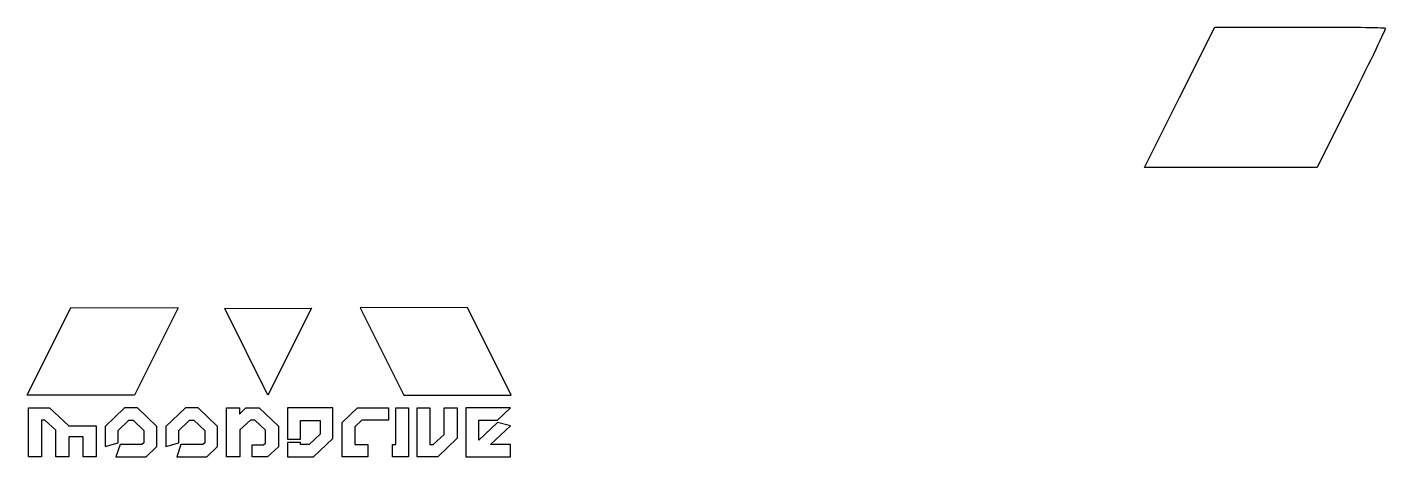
# Model space of a CAD drawing. Extents: x 26 to 386, y 198 to 312.
import ezdxf

# ---------------------------------------------------------------- set-up
doc = ezdxf.new("R2010")
doc.units = 0
doc.layers.add('Layer_1', color=7, linetype='CONTINUOUS')

msp = doc.modelspace()

# ---------------------------------------------------------------- linework, layer by layer
at = {"layer": 'Layer_1', "color": 7}
for points in [[(331.311171, 293.582844), (340.636622, 312.235969), (363.177614, 312.235969)], [(376.929094, 293.28044), (367.76578, 274.929719), (344.87575, 274.929719), (321.985746, 274.929719), (331.311171, 293.582844), (331.311171, 293.582844)]]:
    msp.add_lwpolyline(points, dxfattribs=at)
for points in [[(65.804592, 237.750738), (54.216041, 214.504475), (25.802553, 214.539678), (37.396854, 237.775717)], [(114.107193, 237.750738), (125.695744, 214.504475), (154.109232, 214.539678), (142.514931, 237.775717)], [(78.246433, 237.547673), (101.148835, 237.609408), (89.625614, 214.562964)], [(33.382072, 198.241662), (33.382072, 205.210845), (30.490358, 207.927269), (29.620493, 207.927269), (29.620493, 198.174863), (26.188057, 198.174863), (26.188057, 211.155811), (31.68936, 211.155811), (36.83802, 206.368667), (44.079052, 206.368667), (44.079052, 198.174863), (40.646615, 198.174863), (40.646615, 203.474115), (36.885039, 203.474115), (36.885039, 198.174863), (33.40558, 198.174863)], [(51.63003, 211.15584), (46.481492, 206.257495), (46.481492, 200.869117), (49.913738, 201.893282), (49.913738, 205.166192), (52.570348, 207.74898), (52.758747, 207.860549), (53.910513, 207.860549), (56.755186, 205.166192), (56.755186, 201.893282), (56.23809, 201.425626), (50.431166, 201.425626), (49.326165, 198.174762), (57.343093, 198.174762), (60.187766, 200.869117), (60.187766, 206.257495), (55.038892, 211.15584)], [(67.74706, 211.15584), (62.598522, 206.257495), (62.598522, 200.869117), (66.031107, 201.893282), (66.031107, 205.166192), (68.687715, 207.74898), (68.875775, 207.860549), (70.027546, 207.860549), (72.872216, 205.166192), (72.872216, 201.893282), (72.355125, 201.425626), (66.548198, 201.425626), (65.443195, 198.174762), (73.460123, 198.174762), (76.304796, 200.869117), (76.304796, 206.257495), (71.156258, 211.15584)], [(92.3984, 200.779958), (89.553711, 198.174863), (85.439488, 198.174863), (85.439488, 201.336602), (88.448748, 201.336602), (88.965963, 201.781917), (88.965963, 205.277645), (86.121269, 207.882737), (84.969287, 207.882737), (82.171619, 205.299907), (82.171619, 198.174863), (78.692161, 198.174863), (78.692161, 211.178073), (82.124598, 211.178073), (82.124598, 209.508142), (83.817307, 211.133541), (87.296765, 211.133541), (92.3984, 206.3464)], [(94.809136, 211.133633), (94.809136, 202.873479), (98.241582, 202.873479), (98.241582, 207.816006), (103.437484, 207.816006), (103.437484, 204.164583), (100.52245, 201.403121), (98.241582, 201.403121), (98.241582, 201.966557), (94.809136, 201.966557), (94.809136, 201.403121), (94.809136, 198.152837), (101.72102, 198.152837), (106.869446, 203.028508), (106.869446, 211.133633), (94.809136, 211.133633)], [(109.274438, 207.259297), (113.388661, 211.155811), (121.593602, 211.155811), (121.593602, 207.905005), (114.564155, 207.905005), (112.706878, 206.14601), (112.706878, 201.425663), (116.092295, 201.425663), (116.092295, 198.174863), (109.274438, 198.174863)], [(126.940432, 211.155811), (126.940432, 198.174863), (122.638129, 198.174863), (122.638129, 201.425663), (123.507995, 201.425663), (123.507995, 211.155811)], [(139.827265, 211.155811), (139.827265, 203.073332), (134.6551, 198.174863), (129.153793, 198.174863), (129.153793, 211.155811), (132.58623, 211.155811), (132.58623, 201.403398), (133.456098, 201.403398), (136.347806, 204.119823), (136.347806, 211.155811)], [(142.095056, 211.15584), (142.095056, 198.174762), (153.920687, 198.174762), (153.920687, 201.425626), (148.630849, 201.425626), (153.920687, 206.390778), (150.488108, 207.281657), (145.527636, 202.583408), (145.527636, 207.904973), (150.488108, 207.904973), (153.920687, 211.15584)]]:
    msp.add_lwpolyline(points, close=True, dxfattribs=at)
for points in [[(363.177614, 312.235969), (379.79895, 312.235969), (385.767686, 312.156553), (385.905481, 311.933565)], [(385.905481, 311.933565), (386.008298, 311.767243), (381.968904, 303.373337), (376.929094, 293.28044)]]:
    msp.add_open_spline(points, degree=3, dxfattribs=at)

doc.saveas('drawing.dxf')
